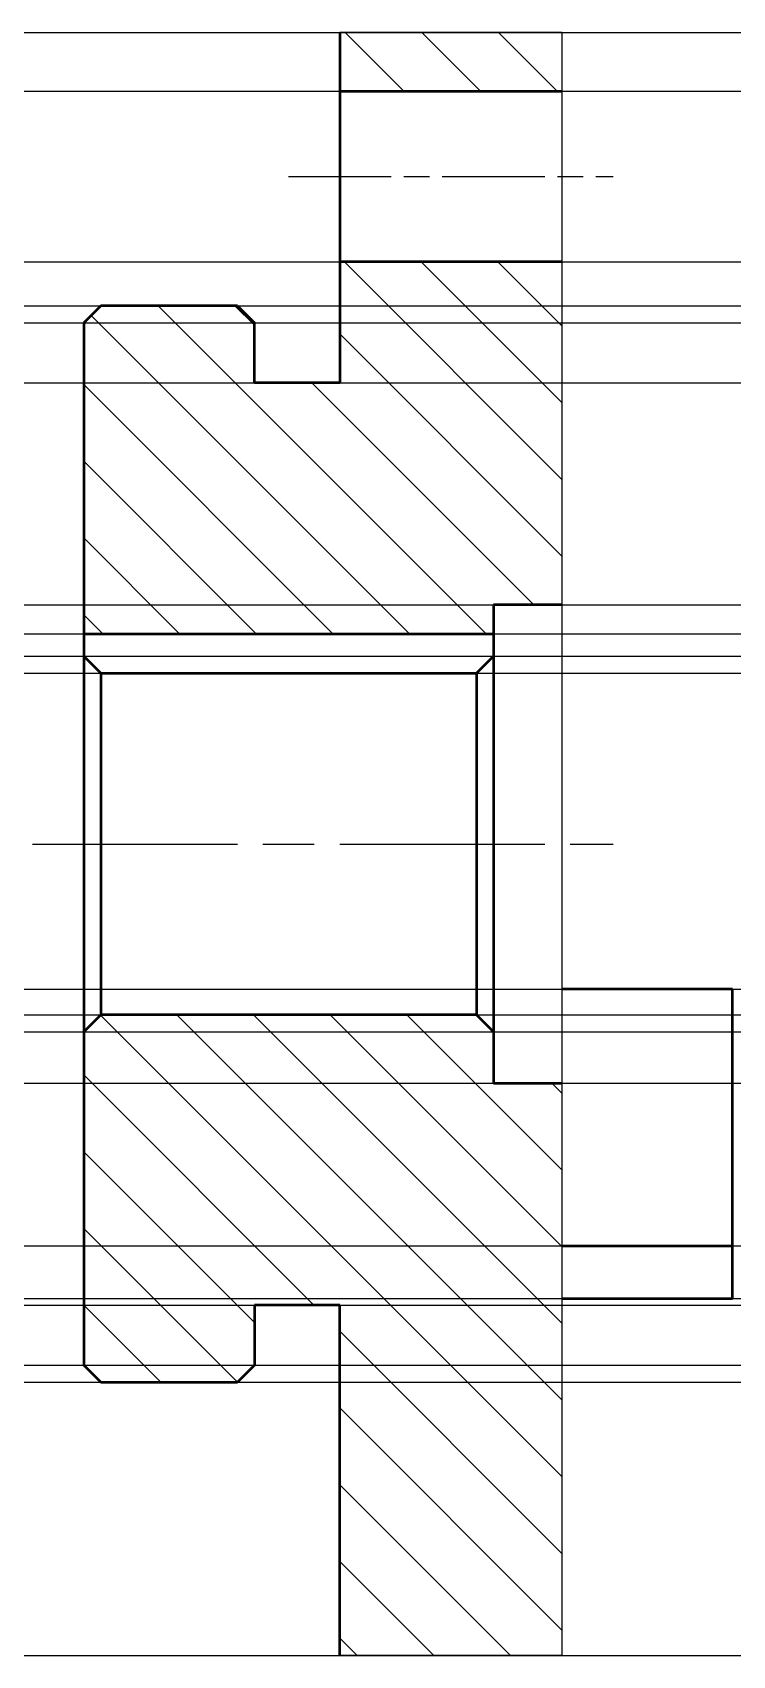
# Model space of a CAD drawing. Header units: millimetres. Extents: x 1887 to 2210, y 1297 to 1434.
# Drawn here: x 2169.3 to 2210.3, y 1305 to 1400 of the extents above.
import ezdxf

# ---------------------------------------------------------------- set-up
doc = ezdxf.new("R2010")
doc.units = ezdxf.units.MM
for name, pattern in [('AM_ISO08W050', [18, 12, -1.5, 3, -1.5]), ('AM_ISO08W050x2', [9, 6, -0.75, 1.5, -0.75]), ('Amconstr', [9999, 9999, 0])]:
    doc.linetypes.add(name, pattern=pattern)
for name, color, linetype, lineweight in [('AM_0', 7, 'Continuous', 50), ('AM_7', 4, 'AM_ISO08W050', 25), ('AM_8', 1, 'Continuous', 25), ('AM_CL', 1, 'Amconstr', 25)]:
    doc.layers.add(name, color=color, linetype=linetype, lineweight=lineweight)

msp = doc.modelspace()

# ---------------------------------------------------------------- hatches: boundary and pattern name
at = {"layer": 'AM_8'}
h = msp.add_hatch(dxfattribs=at)
h.set_pattern_fill('ANSI31', color=256, angle=90)
h.paths.add_polyline_path([(2200.29, 1400.014), (2187.29, 1400.014), (2187.29, 1396.584), (2200.29, 1396.584)])
h.paths.add_polyline_path([(2200.29, 1386.584), (2187.29, 1386.584), (2187.29, 1384.014), (2200.29, 1384.014)])
h.paths.add_polyline_path([(2200.29, 1384.014), (2187.29, 1384.014), (2187.29, 1383.014), (2200.29, 1383.014)])
h.paths.add_polyline_path([(2200.29, 1383.014), (2187.29, 1383.014), (2187.29, 1379.514), (2200.29, 1379.514)])
h.paths.add_polyline_path([(2200.29, 1379.514), (2187.29, 1379.514), (2172.29, 1379.514), (2172.29, 1366.514), (2200.29, 1366.514)])
h.paths.add_polyline_path([(2182.29, 1383.014), (2172.29, 1383.014), (2172.29, 1379.514), (2182.29, 1379.514)])
h.paths.add_polyline_path([(2181.29, 1384.014), (2173.29, 1384.014), (2172.29, 1383.014), (2182.29, 1383.014)])
h.paths.add_polyline_path([(2196.29, 1366.514), (2172.29, 1366.514), (2172.29, 1364.814), (2196.29, 1364.814)])
h.paths.add_polyline_path([(2195.29, 1342.514), (2173.29, 1342.514), (2172.29, 1341.514), (2196.29, 1341.514)])
h.paths.add_polyline_path([(2196.29, 1341.514), (2172.29, 1341.514), (2172.29, 1338.514), (2196.29, 1338.514)])
h.paths.add_polyline_path([(2200.29, 1338.514), (2172.29, 1338.514), (2172.29, 1328.991), (2200.29, 1328.991)])
h.paths.add_polyline_path([(2200.29, 1328.991), (2172.29, 1328.991), (2172.29, 1325.914), (2200.29, 1325.914)])
h.paths.add_polyline_path([(2200.29, 1325.914), (2172.29, 1325.914), (2172.29, 1325.514), (2200.29, 1325.514)])
h.paths.add_polyline_path([(2200.29, 1325.514), (2187.29, 1325.514), (2187.29, 1322.014), (2200.29, 1322.014)])
h.paths.add_polyline_path([(2182.29, 1325.514), (2172.29, 1325.514), (2172.29, 1322.014), (2182.29, 1322.014)])
h.paths.add_polyline_path([(2182.29, 1322.014), (2172.29, 1322.014), (2173.29, 1321.014), (2181.29, 1321.014)])
h.paths.add_polyline_path([(2200.29, 1322.014), (2187.29, 1322.014), (2187.29, 1321.014), (2200.29, 1321.014)])
h.paths.add_polyline_path([(2200.29, 1321.014), (2187.29, 1321.014), (2187.29, 1305.014), (2200.29, 1305.014)])

# ---------------------------------------------------------------- linework, layer by layer
for p, q in [((2200.29, 1400.014), (2187.29, 1400.014)), ((2200.29, 1400.014), (2200.29, 1305.014)), ((2200.29, 1305.014), (2187.29, 1305.014))]:
    msp.add_line(p, q)
at = {"layer": 'AM_0'}
for p, q in [((2187.29, 1400.014), (2187.29, 1379.514)), ((2187.29, 1396.584), (2200.29, 1396.584)), ((2200.29, 1386.584), (2187.29, 1386.584)), ((2173.29, 1384.014), (2172.29, 1383.014)), ((2181.29, 1384.014), (2173.29, 1384.014)), ((2181.29, 1384.014), (2182.29, 1383.014)), ((2172.29, 1383.014), (2172.29, 1322.014)), ((2182.29, 1379.514), (2182.29, 1383.014)), ((2187.29, 1379.514), (2182.29, 1379.514)), ((2200.29, 1366.514), (2196.29, 1366.514)), ((2196.29, 1366.514), (2196.29, 1338.514)), ((2172.29, 1364.814), (2196.29, 1364.814)), ((2173.29, 1362.514), (2172.29, 1363.514)), ((2195.29, 1362.514), (2196.29, 1363.514)), ((2173.29, 1362.514), (2195.29, 1362.514)), ((2173.29, 1362.514), (2173.29, 1342.514)), ((2195.29, 1362.514), (2195.29, 1342.514)), ((2210.29, 1344.021), (2200.29, 1344.021)), ((2210.29, 1325.914), (2210.29, 1344.021)), ((2173.29, 1342.514), (2172.29, 1341.514)), ((2195.29, 1342.514), (2173.29, 1342.514)), ((2195.29, 1342.514), (2196.29, 1341.514)), ((2196.29, 1338.514), (2200.29, 1338.514)), ((2200.29, 1328.991), (2210.29, 1328.991)), ((2187.29, 1325.514), (2182.29, 1325.514)), ((2182.29, 1325.514), (2182.29, 1322.014)), ((2187.29, 1305.014), (2187.29, 1325.514)), ((2200.29, 1325.914), (2210.29, 1325.914)), ((2172.29, 1322.014), (2173.29, 1321.014)), ((2182.29, 1322.014), (2181.29, 1321.014)), ((2173.29, 1321.014), (2181.29, 1321.014))]:
    msp.add_line(p, q, dxfattribs=at)
at = {"layer": 'AM_7', "linetype": 'AM_ISO08W050x2'}
msp.add_line((2184.29, 1391.584), (2203.29, 1391.584), dxfattribs=at)
at = {"layer": 'AM_7'}
msp.add_line((2169.29, 1352.514), (2203.29, 1352.514), dxfattribs=at)
at = {"layer": 'AM_CL'}
for p in [(2200.29, 1400.014), (1946.381, 1396.584), (1946.381, 1386.584), (1946.381, 1384.014), (2172.29, 1383.014), (1946.381, 1379.514), (1946.381, 1366.514), (1946.381, 1364.814), (2172.29, 1363.514), (1946.381, 1362.514), (1968.506, 1344.021), (1946.381, 1342.514), (2172.29, 1341.514), (1946.381, 1338.514), (1949.269, 1328.991), (1949.647, 1325.914), (1946.381, 1325.514), (2172.29, 1322.014), (1946.381, 1321.014), (2200.29, 1305.014)]:
    msp.add_xline(p, (1, 0), dxfattribs=at)

doc.saveas('drawing.dxf')
